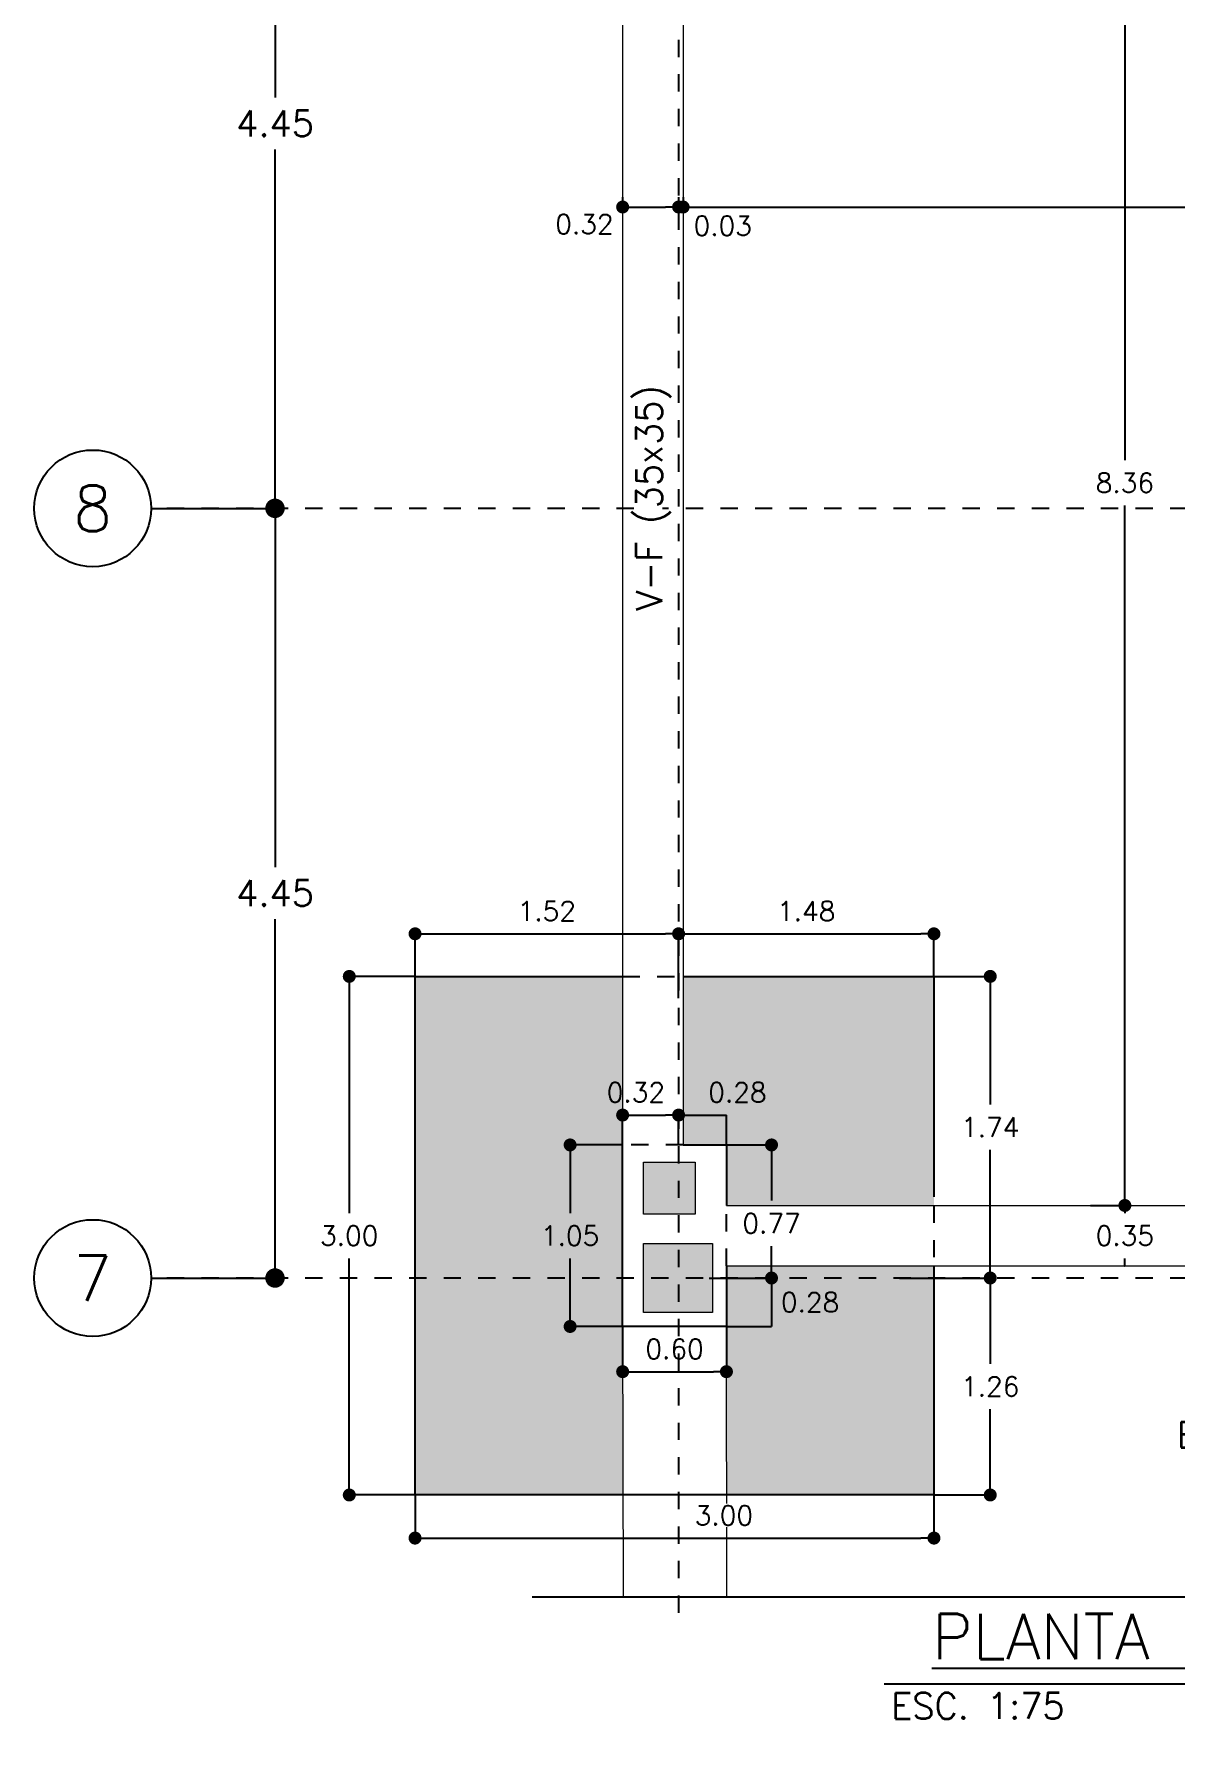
# Model space of a CAD drawing. Header units: millimetres. Extents: x 0 to 197, y -27 to 41.
# Drawn here: x 25.71 to 32.31, y -3.99 to 5.93 of the extents above; entities that cross this region are included whole.
import ezdxf
from ezdxf.enums import TextEntityAlignment as Align

# ---------------------------------------------------------------- set-up
doc = ezdxf.new("R2010")
doc.units = ezdxf.units.MM
doc.header["$LTSCALE"] = 0.01
doc.header["$PDMODE"] = 3
doc.linetypes.add('DASHDOT', pattern=[1, 0.5, -0.25, 0, -0.25])
doc.linetypes.add('DASHED2', pattern=[0.375, 0.25, -0.125])
for name, color, linetype in [('FC_CIRCULO DE EJES', 3, 'Continuous'), ('FC_COTAS', 1, 'Continuous'), ('FC_COTAS @ 75', 1, 'Continuous'), ('FC_COTAS EJES', 1, 'Continuous'), ('FC_COTAS EJES @ 75', 1, 'Continuous'), ('FC_EJES', 1, 'DASHDOT'), ('FC_HATCH COLUMNAS', 253, 'Continuous'), ('FC_HATCH ZAPATAS', 254, 'Continuous'), ('FC_LINEA CORTE', 1, 'Continuous'), ('FC_PEDESTAL', 4, 'Continuous'), ('FC_PROYECCION', 6, 'DASHED2'), ('FC_R-140', 2, 'Continuous'), ('FC_R-175', 5, 'Continuous'), ('FC_R-200', 5, 'Continuous'), ('FC_R-80', 11, 'Continuous'), ('FC_R-80 @ 50', 11, 'Continuous'), ('FC_R-80 @ 75', 11, 'Continuous'), ('FC_REVISION', 32, 'Continuous'), ('FC_ZAPATAS', 3, 'Continuous')]:
    doc.layers.add(name, color=color, linetype=linetype)
doc.layers.add('FC_COLUMNAS', color=5, linetype='Continuous', lineweight=15)
doc.layers.add('FC_VIGAS', color=2, linetype='Continuous', lineweight=0)
doc.styles.add('FC_TEXT', font='romans.shx', dxfattribs={"height": 0.002})
doc.styles.add('FC_TEXT1', font='romans.shx')
doc.dimstyles.new('FC_COTAS', dxfattribs={"dimtxt": 0.0015, "dimasz": 0.001, "dimexe": 0, "dimexo": 0, "dimgap": 0.001, "dimtad": 1, "dimtih": 1, "dimtoh": 1, "dimzin": 0, "dimdsep": 46, "dimtxsty": 'FC_TEXT1', "dimblk": 'DOT', "dimcen": 0.09, "dimclrd": 256, "dimclre": 256, "dimclrt": 256, "dimadec": 0, "dimazin": 0, "dimtfac": 1, "dimtix": 1, "dimtmove": 2, "dimatfit": 3, "dimfxl": 1.002, "dimtolj": 1, "dimtzin": 0, "dimlwd": -1, "dimarcsym": 0})
doc.dimstyles.new('FC_COTAS EJES', dxfattribs={"dimtxt": 0.002, "dimasz": 0.0015, "dimexe": 0, "dimexo": 0, "dimgap": 0.001, "dimtad": 1, "dimtih": 1, "dimtoh": 1, "dimzin": 0, "dimdsep": 46, "dimtxsty": 'FC_TEXT1', "dimblk": 'DOT', "dimcen": 0.09, "dimclrd": 256, "dimclre": 256, "dimclrt": 256, "dimadec": 0, "dimazin": 0, "dimtfac": 1, "dimtix": 1, "dimtmove": 2, "dimatfit": 3, "dimfxl": 1.002, "dimtolj": 1, "dimtzin": 0, "dimlwd": -1, "dimarcsym": 0})

# ---------------------------------------------------------------- blocks, each defined once
blk = doc.blocks.new('*U83')
at = {"layer": 'FC_R-140', "color": 4, "ltscale": 1.5}
blk.add_lwpolyline([(-0.00703, -0.00507), (0.00677, -0.00507)], dxfattribs=at)
at = {"layer": 'FC_R-200', "color": 4, "ltscale": 1.5}
blk.add_lwpolyline([(-0.03052, 0), (0.03052, 0)], dxfattribs=at)
at = {"layer": 'FC_R-140', "ltscale": 1.5, "style": 'FC_TEXT1'}
blk.add_attdef('%%UNIVEL', text='', height=0.0025, dxfattribs=at).set_placement((0, -0.00242), align=Align.MIDDLE_CENTER)
at = {"layer": 'FC_R-200', "ltscale": 1.5, "style": 'FC_TEXT1'}
blk.add_attdef('%%UTÍTULO', text='', height=0.0035, dxfattribs=at).set_placement((0, 0.00366), align=Align.MIDDLE_CENTER)
at = {"layer": 'FC_R-80', "ltscale": 1.5, "style": 'FC_TEXT1'}
blk.add_attdef('ESCALA', text='', height=0.002, dxfattribs=at).set_placement((-0.02999, -0.0017), align=Align.MIDDLE_LEFT)
blk = doc.blocks.new('FC_B_Eje')
at = {"layer": 'FC_CIRCULO DE EJES', "ltscale": 1.5}
blk.add_circle((0, 0), 0.0045, dxfattribs=at)
at = {"ltscale": 1.5, "style": 'FC_TEXT1'}
blk.add_attdef('EJE', text='', height=0.0035, dxfattribs=at).set_placement((0, 0), align=Align.MIDDLE_CENTER)
blk = doc.blocks.new('_Dot')
at = {"color": 0, "linetype": 'ByBlock', "lineweight": -2}
blk.add_line((-0.5, 0), (-1, 0), dxfattribs=at)
at = {"color": 0, "linetype": 'ByBlock', "const_width": 0.5}
blk.add_lwpolyline([(-0.25, 0, 1), (0.25, 0, 1)], format="xyb", close=True, dxfattribs=at)
blk = doc.blocks.new('*D373')
at = {"layer": 'Defpoints', "color": 0, "ltscale": 0.6, "transparency": 16777216}
for p in [(242.6784, -80.4948), (242.6784, -84.9473), (243.395, -84.9473)]:
    blk.add_point(p, dxfattribs=at)
at = {"layer": 'FC_COTAS EJES', "lineweight": -2, "ltscale": 0.6, "transparency": 16777216}
for p, q in [((242.6784, -80.4948), (243.395, -80.4948)), ((242.6784, -84.9473), (243.395, -84.9473))]:
    blk.add_line(p, q, dxfattribs=at)
at = {"layer": 'FC_COTAS EJES', "ltscale": 0.6, "transparency": 16777216}
for p, q in [((243.395, -80.6073), (243.395, -82.571)), ((243.395, -84.8348), (243.395, -82.871))]:
    blk.add_line(p, q, dxfattribs=at)
at = {"layer": 'FC_COTAS EJES', "ltscale": 0.6, "transparency": 16777216, "xscale": 0.1125, "yscale": 0.1125, "zscale": 0.1125}
for p, rotation in [((243.395, -80.4948), 90), ((243.395, -84.9473), 270)]:
    blk.add_blockref('_Dot', p, dxfattribs=dict(at, rotation=rotation))
at = {"layer": 'FC_COTAS EJES', "ltscale": 0.6, "transparency": 16777216, "insert": (243.395, -82.721), "char_height": 0.15, "attachment_point": 5, "style": 'FC_TEXT1'}
blk.add_mtext('\\A1;4.45', dxfattribs=at)
blk = doc.blocks.new('*D374')
at = {"layer": 'Defpoints', "color": 0, "ltscale": 0.6, "transparency": 16777216}
for p in [(242.6784, -84.9473), (242.6784, -89.3998), (243.395, -89.3998)]:
    blk.add_point(p, dxfattribs=at)
at = {"layer": 'FC_COTAS EJES', "lineweight": -2, "ltscale": 0.6, "transparency": 16777216}
for p, q in [((242.6784, -84.9473), (243.395, -84.9473)), ((242.6784, -89.3998), (243.395, -89.3998))]:
    blk.add_line(p, q, dxfattribs=at)
at = {"layer": 'FC_COTAS EJES', "ltscale": 0.6, "transparency": 16777216}
for p, q in [((243.395, -85.0598), (243.395, -87.0235)), ((243.395, -89.2873), (243.395, -87.3235))]:
    blk.add_line(p, q, dxfattribs=at)
at = {"layer": 'FC_COTAS EJES', "ltscale": 0.6, "transparency": 16777216, "xscale": 0.1125, "yscale": 0.1125, "zscale": 0.1125}
for p, rotation in [((243.395, -84.9473), 90), ((243.395, -89.3998), 270)]:
    blk.add_blockref('_Dot', p, dxfattribs=dict(at, rotation=rotation))
at = {"layer": 'FC_COTAS EJES', "ltscale": 0.6, "transparency": 16777216, "insert": (243.395, -87.1735), "char_height": 0.15, "attachment_point": 5, "style": 'FC_TEXT1'}
blk.add_mtext('\\A1;4.45', dxfattribs=at)
blk = doc.blocks.new('FC_B_Columnas E5')
at = {"layer": 'FC_HATCH COLUMNAS', "ltscale": 1.5}
h = blk.add_hatch(color=256, dxfattribs=at)
h.dxf.hatch_style = 1
h.paths.add_polyline_path([(245.5247, -53.5798), (245.8247, -53.5798), (245.8247, -53.8798), (245.5247, -53.8798)])
h.paths.add_polyline_path([(253.0047, -53.5798), (253.3047, -53.5798), (253.3047, -53.8798), (253.0047, -53.8798)])
h.paths.add_polyline_path([(253.0047, -88.7298), (253.3047, -88.7298), (253.3047, -89.0298), (253.0047, -89.0298)])
h.paths.add_polyline_path([(245.5247, -88.7298), (245.8247, -88.7298), (245.8247, -89.0298), (245.5247, -89.0298)])
h.paths.add_polyline_path([(245.5247, -62.4848), (245.8247, -62.4848), (245.8247, -62.7848), (245.5247, -62.7848)])
h.paths.add_polyline_path([(245.5247, -71.3898), (245.8247, -71.3898), (245.8247, -71.6898), (245.5247, -71.6898)])
h.paths.add_polyline_path([(245.5247, -80.2949), (245.8247, -80.2949), (245.8247, -80.5949), (245.5247, -80.5949)])
h.paths.add_polyline_path([(253.0047, -62.4848), (253.3047, -62.4848), (253.3047, -62.7848), (253.0047, -62.7848)])
h.paths.add_polyline_path([(253.0047, -71.3898), (253.3047, -71.3898), (253.3047, -71.6898), (253.0047, -71.6898)])
h.paths.add_polyline_path([(253.0047, -80.2949), (253.3047, -80.2949), (253.3047, -80.5949), (253.0047, -80.5949)])
at = {"layer": 'FC_COLUMNAS', "ltscale": 0.6}
blk.add_lwpolyline([(245.5247, -88.7298), (245.8247, -88.7298), (245.8247, -89.0298), (245.5247, -89.0298)], close=True, dxfattribs=at)
blk = doc.blocks.new('*D375')
at = {"layer": 'Defpoints', "color": 0, "ltscale": 0.6, "transparency": 16777216}
for p in [(29.1143, -0.4951), (28.8108, -1.5451), (29.1143, -1.5451)]:
    blk.add_point(p, dxfattribs=at)
at = {"layer": 'FC_COTAS', "lineweight": -2, "ltscale": 0.6, "transparency": 16777216}
for p, q in [((29.1143, -0.4951), (28.8108, -0.4951)), ((29.1143, -1.5451), (28.8108, -1.5451))]:
    blk.add_line(p, q, dxfattribs=at)
at = {"layer": 'FC_COTAS', "ltscale": 0.6, "transparency": 16777216}
for p, q in [((28.8108, -0.5701), (28.8108, -0.8888)), ((28.8108, -1.4701), (28.8108, -1.1513))]:
    blk.add_line(p, q, dxfattribs=at)
at = {"layer": 'FC_COTAS', "ltscale": 0.6, "transparency": 16777216, "xscale": 0.075, "yscale": 0.075, "zscale": 0.075}
for p, rotation in [((28.8108, -0.4951), 90), ((28.8108, -1.5451), 270)]:
    blk.add_blockref('_Dot', p, dxfattribs=dict(at, rotation=rotation))
at = {"layer": 'FC_COTAS', "ltscale": 0.6, "transparency": 16777216, "insert": (28.8108, -1.0201), "char_height": 0.1125, "attachment_point": 5, "style": 'FC_TEXT1'}
blk.add_mtext('\\A1;1.05', dxfattribs=at)
blk = doc.blocks.new('*D363')
at = {"layer": 'Defpoints', "color": 0, "ltscale": 0.6, "transparency": 16777216}
for p in [(29.1143, -1.5451), (29.7143, -1.5451), (29.7143, -1.8067)]:
    blk.add_point(p, dxfattribs=at)
at = {"layer": 'FC_COTAS', "lineweight": -2, "ltscale": 0.6, "transparency": 16777216}
for p, q in [((29.1143, -1.5451), (29.1143, -1.8067)), ((29.7143, -1.5451), (29.7143, -1.8067))]:
    blk.add_line(p, q, dxfattribs=at)
at = {"layer": 'FC_COTAS', "ltscale": 0.6, "transparency": 16777216}
blk.add_line((29.1893, -1.8067), (29.6393, -1.8067), dxfattribs=at)
at = {"layer": 'FC_COTAS', "ltscale": 0.6, "transparency": 16777216, "xscale": 0.075, "yscale": 0.075, "zscale": 0.075, "rotation": 180}
blk.add_blockref('_Dot', (29.1143, -1.8067), dxfattribs=at)
at = {"layer": 'FC_COTAS', "ltscale": 0.6, "transparency": 16777216, "xscale": 0.075, "yscale": 0.075, "zscale": 0.075}
blk.add_blockref('_Dot', (29.7143, -1.8067), dxfattribs=at)
at = {"layer": 'FC_COTAS', "ltscale": 0.6, "transparency": 16777216, "insert": (29.4143, -1.6755), "char_height": 0.1125, "attachment_point": 5, "style": 'FC_TEXT1'}
blk.add_mtext('\\A1;0.60', dxfattribs=at)
blk = doc.blocks.new('*D335')
at = {"layer": 'Defpoints', "color": 0, "ltscale": 0.6, "transparency": 16777216}
for p in [(29.4378, -0.3223), (29.1143, -0.4951), (29.4378, -0.4951)]:
    blk.add_point(p, dxfattribs=at)
at = {"layer": 'FC_COTAS', "lineweight": -2, "ltscale": 0.6, "transparency": 16777216}
for p, q in [((29.1143, -0.4951), (29.1143, -0.3223)), ((29.4378, -0.4951), (29.4378, -0.3223))]:
    blk.add_line(p, q, dxfattribs=at)
at = {"layer": 'FC_COTAS', "ltscale": 0.6, "transparency": 16777216}
blk.add_line((29.1893, -0.3223), (29.3628, -0.3223), dxfattribs=at)
at = {"layer": 'FC_COTAS', "ltscale": 0.6, "transparency": 16777216, "xscale": 0.075, "yscale": 0.075, "zscale": 0.075, "rotation": 180}
blk.add_blockref('_Dot', (29.1143, -0.3223), dxfattribs=at)
at = {"layer": 'FC_COTAS', "ltscale": 0.6, "transparency": 16777216, "xscale": 0.075, "yscale": 0.075, "zscale": 0.075}
blk.add_blockref('_Dot', (29.4378, -0.3223), dxfattribs=at)
at = {"layer": 'FC_COTAS', "ltscale": 0.6, "transparency": 16777216, "insert": (29.1912, -0.191), "char_height": 0.1125, "attachment_point": 5, "style": 'FC_TEXT1'}
blk.add_mtext('\\A1;0.32', dxfattribs=at)
blk = doc.blocks.new('*D357')
at = {"layer": 'Defpoints', "color": 0, "ltscale": 0.6, "transparency": 16777216}
for p in [(29.7143, -0.4951), (29.7143, -1.2649), (29.9751, -1.2649)]:
    blk.add_point(p, dxfattribs=at)
at = {"layer": 'FC_COTAS', "lineweight": -2, "ltscale": 0.6, "transparency": 16777216}
for p, q in [((29.7143, -0.4951), (29.9751, -0.4951)), ((29.7143, -1.2649), (29.9751, -1.2649))]:
    blk.add_line(p, q, dxfattribs=at)
at = {"layer": 'FC_COTAS', "ltscale": 0.6, "transparency": 16777216}
for p, q in [((29.9751, -0.5701), (29.9751, -0.8174)), ((29.9751, -1.1899), (29.9751, -1.0799))]:
    blk.add_line(p, q, dxfattribs=at)
at = {"layer": 'FC_COTAS', "ltscale": 0.6, "transparency": 16777216, "xscale": 0.075, "yscale": 0.075, "zscale": 0.075}
for p, rotation in [((29.9751, -0.4951), 90), ((29.9751, -1.2649), 270)]:
    blk.add_blockref('_Dot', p, dxfattribs=dict(at, rotation=rotation))
at = {"layer": 'FC_COTAS', "ltscale": 0.6, "transparency": 16777216, "insert": (29.9751, -0.9487), "char_height": 0.1125, "attachment_point": 5, "style": 'FC_TEXT1'}
blk.add_mtext('\\A1;0.77', dxfattribs=at)
blk = doc.blocks.new('*D336')
at = {"layer": 'Defpoints', "color": 0, "ltscale": 0.6, "transparency": 16777216}
for p in [(29.6143, -1.2649), (29.7143, -1.5451), (29.9751, -1.5451)]:
    blk.add_point(p, dxfattribs=at)
at = {"layer": 'FC_COTAS', "lineweight": -2, "ltscale": 0.6, "transparency": 16777216}
for p, q in [((29.6143, -1.2649), (29.9751, -1.2649)), ((29.7143, -1.5451), (29.9751, -1.5451))]:
    blk.add_line(p, q, dxfattribs=at)
at = {"layer": 'FC_COTAS', "ltscale": 0.6, "transparency": 16777216}
blk.add_line((29.9751, -1.2649), (29.9751, -1.5451), dxfattribs=at)
at = {"layer": 'FC_COTAS', "ltscale": 0.6, "transparency": 16777216, "insert": (30.1979, -1.405), "char_height": 0.1125, "attachment_point": 5, "style": 'FC_TEXT1'}
blk.add_mtext('\\A1;0.28', dxfattribs=at)
blk = doc.blocks.new('*D337')
at = {"layer": 'Defpoints', "color": 0, "ltscale": 0.6, "transparency": 16777216}
for p in [(29.7143, -0.3223), (29.4378, -0.4951), (29.7143, -0.4951)]:
    blk.add_point(p, dxfattribs=at)
at = {"layer": 'FC_COTAS', "lineweight": -2, "ltscale": 0.6, "transparency": 16777216}
for p, q in [((29.4378, -0.4951), (29.4378, -0.3223)), ((29.7143, -0.4951), (29.7143, -0.3223))]:
    blk.add_line(p, q, dxfattribs=at)
at = {"layer": 'FC_COTAS', "ltscale": 0.6, "transparency": 16777216}
blk.add_line((29.4378, -0.3223), (29.7143, -0.3223), dxfattribs=at)
at = {"layer": 'FC_COTAS', "ltscale": 0.6, "transparency": 16777216, "insert": (29.7778, -0.191), "char_height": 0.1125, "attachment_point": 5, "style": 'FC_TEXT1'}
blk.add_mtext('\\A1;0.28', dxfattribs=at)
blk = doc.blocks.new('*D262')
at = {"layer": 'Defpoints', "color": 0, "ltscale": 0.6, "transparency": 16777216}
for p in [(31.7734, 7.5149), (31.8198, -0.8451), (32.018, -0.8451)]:
    blk.add_point(p, dxfattribs=at)
at = {"layer": 'FC_COTAS', "lineweight": -2, "ltscale": 0.6, "transparency": 16777216}
for p, q in [((31.7734, 7.5149), (32.018, 7.5149)), ((31.8198, -0.8451), (32.018, -0.8451))]:
    blk.add_line(p, q, dxfattribs=at)
at = {"layer": 'FC_COTAS', "ltscale": 0.6, "transparency": 16777216}
for p, q in [((32.018, 7.4399), (32.018, 3.4662)), ((32.018, -0.7701), (32.018, 3.2037))]:
    blk.add_line(p, q, dxfattribs=at)
at = {"layer": 'FC_COTAS', "ltscale": 0.6, "transparency": 16777216, "xscale": 0.075, "yscale": 0.075, "zscale": 0.075}
for p, rotation in [((32.018, 7.5149), 90), ((32.018, -0.8451), 270)]:
    blk.add_blockref('_Dot', p, dxfattribs=dict(at, rotation=rotation))
at = {"layer": 'FC_COTAS', "ltscale": 0.6, "transparency": 16777216, "insert": (32.018, 3.3349), "char_height": 0.1125, "attachment_point": 5, "style": 'FC_TEXT1'}
blk.add_mtext('\\A1;8.36', dxfattribs=at)
blk = doc.blocks.new('*D356')
at = {"layer": 'Defpoints', "color": 0, "ltscale": 0.6, "transparency": 16777216}
for p in [(31.8198, -0.8451), (32.015, -1.1951), (32.018, -1.1951)]:
    blk.add_point(p, dxfattribs=at)
at = {"layer": 'FC_COTAS', "lineweight": -2, "ltscale": 0.6, "transparency": 16777216}
for p, q in [((31.8198, -0.8451), (32.018, -0.8451)), ((32.015, -1.1951), (32.018, -1.1951))]:
    blk.add_line(p, q, dxfattribs=at)
at = {"layer": 'FC_COTAS', "ltscale": 0.6, "transparency": 16777216}
for p, q in [((32.018, -0.8451), (32.018, -0.8888)), ((32.018, -1.1951), (32.018, -1.1513))]:
    blk.add_line(p, q, dxfattribs=at)
at = {"layer": 'FC_COTAS', "ltscale": 0.6, "transparency": 16777216, "insert": (32.018, -1.0201), "char_height": 0.1125, "attachment_point": 5, "style": 'FC_TEXT1'}
blk.add_mtext('\\A1;0.35', dxfattribs=at)
blk = doc.blocks.new('*D271')
at = {"layer": 'Defpoints', "color": 0, "ltscale": 0.6, "transparency": 16777216}
for p in [(29.1143, 4.987), (29.4378, 4.987), (29.4378, 4.9306)]:
    blk.add_point(p, dxfattribs=at)
at = {"layer": 'FC_COTAS', "lineweight": -2, "ltscale": 0.6, "transparency": 16777216}
for p, q in [((29.1143, 4.987), (29.1143, 4.9306)), ((29.4378, 4.987), (29.4378, 4.9306))]:
    blk.add_line(p, q, dxfattribs=at)
at = {"layer": 'FC_COTAS', "ltscale": 0.6, "transparency": 16777216}
blk.add_line((29.1893, 4.9306), (29.3628, 4.9306), dxfattribs=at)
at = {"layer": 'FC_COTAS', "ltscale": 0.6, "transparency": 16777216, "xscale": 0.075, "yscale": 0.075, "zscale": 0.075, "rotation": 180}
blk.add_blockref('_Dot', (29.1143, 4.9306), dxfattribs=at)
at = {"layer": 'FC_COTAS', "ltscale": 0.6, "transparency": 16777216, "xscale": 0.075, "yscale": 0.075, "zscale": 0.075}
blk.add_blockref('_Dot', (29.4378, 4.9306), dxfattribs=at)
at = {"layer": 'FC_COTAS', "ltscale": 0.6, "transparency": 16777216, "insert": (28.8933, 4.8314), "char_height": 0.1125, "attachment_point": 5, "style": 'FC_TEXT1'}
blk.add_mtext('\\A1;0.32', dxfattribs=at)
blk = doc.blocks.new('*D273')
at = {"layer": 'Defpoints', "color": 0, "ltscale": 0.6, "transparency": 16777216}
for p in [(29.4643, 4.9881), (36.7843, 5.0072), (36.7843, 4.9306)]:
    blk.add_point(p, dxfattribs=at)
at = {"layer": 'FC_COTAS', "lineweight": -2, "ltscale": 0.6, "transparency": 16777216}
for p, q in [((29.4643, 4.9881), (29.4643, 4.9306)), ((36.7843, 5.0072), (36.7843, 4.9306))]:
    blk.add_line(p, q, dxfattribs=at)
at = {"layer": 'FC_COTAS', "ltscale": 0.6, "transparency": 16777216}
blk.add_line((29.5393, 4.9306), (36.7093, 4.9306), dxfattribs=at)
at = {"layer": 'FC_COTAS', "ltscale": 0.6, "transparency": 16777216, "xscale": 0.075, "yscale": 0.075, "zscale": 0.075, "rotation": 180}
blk.add_blockref('_Dot', (29.4643, 4.9306), dxfattribs=at)
at = {"layer": 'FC_COTAS', "ltscale": 0.6, "transparency": 16777216, "xscale": 0.075, "yscale": 0.075, "zscale": 0.075}
blk.add_blockref('_Dot', (36.7843, 4.9306), dxfattribs=at)
at = {"layer": 'FC_COTAS', "ltscale": 0.6, "transparency": 16777216, "insert": (33.1243, 5.0618), "char_height": 0.1125, "attachment_point": 5, "style": 'FC_TEXT1'}
blk.add_mtext('\\A1;7.32', dxfattribs=at)
blk = doc.blocks.new('*D272')
at = {"layer": 'Defpoints', "color": 0, "ltscale": 0.6, "transparency": 16777216}
for p in [(29.4378, 4.987), (29.4643, 4.9881), (29.4643, 4.9306)]:
    blk.add_point(p, dxfattribs=at)
at = {"layer": 'FC_COTAS', "lineweight": -2, "ltscale": 0.6, "transparency": 16777216}
for p, q in [((29.4378, 4.987), (29.4378, 4.9306)), ((29.4643, 4.9881), (29.4643, 4.9306))]:
    blk.add_line(p, q, dxfattribs=at)
at = {"layer": 'FC_COTAS', "ltscale": 0.6, "transparency": 16777216}
blk.add_line((29.4378, 4.9306), (29.4643, 4.9306), dxfattribs=at)
at = {"layer": 'FC_COTAS', "ltscale": 0.6, "transparency": 16777216, "insert": (29.6932, 4.822), "char_height": 0.1125, "attachment_point": 5, "style": 'FC_TEXT1'}
blk.add_mtext('\\A1;0.03', dxfattribs=at)
blk = doc.blocks.new('*D277')
at = {"layer": 'Defpoints', "color": 0, "ltscale": 0.6, "transparency": 16777216}
for p in [(29.4378, 0.7263), (27.9143, 0.4799), (29.4378, 0.4799)]:
    blk.add_point(p, dxfattribs=at)
at = {"layer": 'FC_COTAS', "lineweight": -2, "ltscale": 0.6, "transparency": 16777216}
for p, q in [((27.9143, 0.4799), (27.9143, 0.7263)), ((29.4378, 0.4799), (29.4378, 0.7263))]:
    blk.add_line(p, q, dxfattribs=at)
at = {"layer": 'FC_COTAS', "ltscale": 0.6, "transparency": 16777216}
blk.add_line((27.9893, 0.7263), (29.3628, 0.7263), dxfattribs=at)
at = {"layer": 'FC_COTAS', "ltscale": 0.6, "transparency": 16777216, "xscale": 0.075, "yscale": 0.075, "zscale": 0.075, "rotation": 180}
blk.add_blockref('_Dot', (27.9143, 0.7263), dxfattribs=at)
at = {"layer": 'FC_COTAS', "ltscale": 0.6, "transparency": 16777216, "xscale": 0.075, "yscale": 0.075, "zscale": 0.075}
blk.add_blockref('_Dot', (29.4378, 0.7263), dxfattribs=at)
at = {"layer": 'FC_COTAS', "ltscale": 0.6, "transparency": 16777216, "insert": (28.676, 0.8576), "char_height": 0.1125, "attachment_point": 5, "style": 'FC_TEXT1'}
blk.add_mtext('\\A1;1.52', dxfattribs=at)
blk = doc.blocks.new('*D278')
at = {"layer": 'Defpoints', "color": 0, "ltscale": 0.6, "transparency": 16777216}
for p in [(30.9143, 0.4799), (30.9143, -1.2649), (31.2396, -1.2649)]:
    blk.add_point(p, dxfattribs=at)
at = {"layer": 'FC_COTAS', "lineweight": -2, "ltscale": 0.6, "transparency": 16777216}
for p, q in [((30.9143, 0.4799), (31.2396, 0.4799)), ((30.9143, -1.2649), (31.2396, -1.2649))]:
    blk.add_line(p, q, dxfattribs=at)
at = {"layer": 'FC_COTAS', "ltscale": 0.6, "transparency": 16777216}
for p, q in [((31.2396, 0.4049), (31.2396, -0.2613)), ((31.2396, -1.1899), (31.2396, -0.5238))]:
    blk.add_line(p, q, dxfattribs=at)
at = {"layer": 'FC_COTAS', "ltscale": 0.6, "transparency": 16777216, "xscale": 0.075, "yscale": 0.075, "zscale": 0.075}
for p, rotation in [((31.2396, 0.4799), 90), ((31.2396, -1.2649), 270)]:
    blk.add_blockref('_Dot', p, dxfattribs=dict(at, rotation=rotation))
at = {"layer": 'FC_COTAS', "ltscale": 0.6, "transparency": 16777216, "insert": (31.2396, -0.3925), "char_height": 0.1125, "attachment_point": 5, "style": 'FC_TEXT1'}
blk.add_mtext('\\A1;1.74', dxfattribs=at)
blk = doc.blocks.new('*D276')
at = {"layer": 'Defpoints', "color": 0, "ltscale": 0.6, "transparency": 16777216}
for p in [(27.9143, -2.5201), (30.9143, -2.5201), (30.9143, -2.7694)]:
    blk.add_point(p, dxfattribs=at)
at = {"layer": 'FC_COTAS', "lineweight": -2, "ltscale": 0.6, "transparency": 16777216}
for p, q in [((27.9143, -2.5201), (27.9143, -2.7694)), ((30.9143, -2.5201), (30.9143, -2.7694))]:
    blk.add_line(p, q, dxfattribs=at)
at = {"layer": 'FC_COTAS', "ltscale": 0.6, "transparency": 16777216}
blk.add_line((27.9893, -2.7694), (30.8393, -2.7694), dxfattribs=at)
at = {"layer": 'FC_COTAS', "ltscale": 0.6, "transparency": 16777216, "xscale": 0.075, "yscale": 0.075, "zscale": 0.075, "rotation": 180}
blk.add_blockref('_Dot', (27.9143, -2.7694), dxfattribs=at)
at = {"layer": 'FC_COTAS', "ltscale": 0.6, "transparency": 16777216, "xscale": 0.075, "yscale": 0.075, "zscale": 0.075}
blk.add_blockref('_Dot', (30.9143, -2.7694), dxfattribs=at)
at = {"layer": 'FC_COTAS', "ltscale": 0.6, "transparency": 16777216, "insert": (29.6997, -2.6382), "char_height": 0.1125, "attachment_point": 5, "style": 'FC_TEXT1', "bg_fill": 3, "box_fill_scale": 1.1, "bg_fill_color": 256, "bg_fill_true_color": 13158600, "bg_fill_transparency": 0}
blk.add_mtext('\\A1;3.00', dxfattribs=at)
blk = doc.blocks.new('*D275')
at = {"layer": 'Defpoints', "color": 0, "ltscale": 0.6, "transparency": 16777216}
for p in [(27.9143, 0.4799), (27.534, -2.5201), (27.9143, -2.5201)]:
    blk.add_point(p, dxfattribs=at)
at = {"layer": 'FC_COTAS', "lineweight": -2, "ltscale": 0.6, "transparency": 16777216}
for p, q in [((27.9143, 0.4799), (27.534, 0.4799)), ((27.9143, -2.5201), (27.534, -2.5201))]:
    blk.add_line(p, q, dxfattribs=at)
at = {"layer": 'FC_COTAS', "ltscale": 0.6, "transparency": 16777216}
for p, q in [((27.534, 0.4049), (27.534, -0.8888)), ((27.534, -2.4451), (27.534, -1.1513))]:
    blk.add_line(p, q, dxfattribs=at)
at = {"layer": 'FC_COTAS', "ltscale": 0.6, "transparency": 16777216, "xscale": 0.075, "yscale": 0.075, "zscale": 0.075}
for p, rotation in [((27.534, 0.4799), 90), ((27.534, -2.5201), 270)]:
    blk.add_blockref('_Dot', p, dxfattribs=dict(at, rotation=rotation))
at = {"layer": 'FC_COTAS', "ltscale": 0.6, "transparency": 16777216, "insert": (27.534, -1.0201), "char_height": 0.1125, "attachment_point": 5, "style": 'FC_TEXT1'}
blk.add_mtext('\\A1;3.00', dxfattribs=at)
blk = doc.blocks.new('*D279')
at = {"layer": 'Defpoints', "color": 0, "ltscale": 0.6, "transparency": 16777216}
for p in [(30.7143, -1.2649), (30.9143, -2.5201), (31.2396, -2.5201)]:
    blk.add_point(p, dxfattribs=at)
at = {"layer": 'FC_COTAS', "lineweight": -2, "ltscale": 0.6, "transparency": 16777216}
for p, q in [((30.7143, -1.2649), (31.2396, -1.2649)), ((30.9143, -2.5201), (31.2396, -2.5201))]:
    blk.add_line(p, q, dxfattribs=at)
at = {"layer": 'FC_COTAS', "ltscale": 0.6, "transparency": 16777216}
for p, q in [((31.2396, -1.3399), (31.2396, -1.7613)), ((31.2396, -2.4451), (31.2396, -2.0238))]:
    blk.add_line(p, q, dxfattribs=at)
at = {"layer": 'FC_COTAS', "ltscale": 0.6, "transparency": 16777216, "xscale": 0.075, "yscale": 0.075, "zscale": 0.075}
for p, rotation in [((31.2396, -1.2649), 90), ((31.2396, -2.5201), 270)]:
    blk.add_blockref('_Dot', p, dxfattribs=dict(at, rotation=rotation))
at = {"layer": 'FC_COTAS', "ltscale": 0.6, "transparency": 16777216, "insert": (31.2396, -1.8925), "char_height": 0.1125, "attachment_point": 5, "style": 'FC_TEXT1'}
blk.add_mtext('\\A1;1.26', dxfattribs=at)
blk = doc.blocks.new('*D354')
at = {"layer": 'Defpoints', "color": 0, "ltscale": 0.6, "transparency": 16777216}
for p in [(30.9143, 0.7263), (30.9143, 0.4799), (29.4378, 0.3546)]:
    blk.add_point(p, dxfattribs=at)
at = {"layer": 'FC_COTAS', "lineweight": -2, "ltscale": 0.6, "transparency": 16777216}
for p, q in [((29.4378, 0.3546), (29.4378, 0.7263)), ((30.9143, 0.4799), (30.9143, 0.7263))]:
    blk.add_line(p, q, dxfattribs=at)
at = {"layer": 'FC_COTAS', "ltscale": 0.6, "transparency": 16777216}
blk.add_line((29.5128, 0.7263), (30.8393, 0.7263), dxfattribs=at)
at = {"layer": 'FC_COTAS', "ltscale": 0.6, "transparency": 16777216, "xscale": 0.075, "yscale": 0.075, "zscale": 0.075, "rotation": 180}
blk.add_blockref('_Dot', (29.4378, 0.7263), dxfattribs=at)
at = {"layer": 'FC_COTAS', "ltscale": 0.6, "transparency": 16777216, "xscale": 0.075, "yscale": 0.075, "zscale": 0.075}
blk.add_blockref('_Dot', (30.9143, 0.7263), dxfattribs=at)
at = {"layer": 'FC_COTAS', "ltscale": 0.6, "transparency": 16777216, "insert": (30.176, 0.8576), "char_height": 0.1125, "attachment_point": 5, "style": 'FC_TEXT1'}
blk.add_mtext('\\A1;1.48', dxfattribs=at)
blk = doc.blocks.new('*U358')
at = {"layer": 'FC_LINEA CORTE'}
blk.add_lwpolyline([(-0.045015, 0), (-0.000675, 0), (-0.000675, -0.001575), (0.000675, 0.001575), (0.000675, 0), (0.045015, 0)], dxfattribs=at)
blk = doc.blocks.new('FC_B_Estructura 6')
at = {"layer": 'FC_HATCH COLUMNAS', "ltscale": 0.6}
h = blk.add_hatch(color=256, dxfattribs=at)
h.dxf.hatch_style = 1
h.paths.add_polyline_path([(7.78, 0), (7.38, 0), (7.38, -0.4), (7.78, -0.4)])
h.paths.add_polyline_path([(0.4, 0), (0, 0), (0, -0.4), (0.4, -0.4)])
at = {"layer": 'FC_COLUMNAS', "color": 252, "ltscale": 0.6}
for points in [[(0, 0), (0.4, 0), (0.4, -0.4), (0, -0.4)], [(7.38, 0), (7.78, 0), (7.78, -0.4), (7.38, -0.4)]]:
    blk.add_lwpolyline(points, close=True, dxfattribs=at)
at = {"layer": 'FC_VIGAS', "color": 252, "ltscale": 0.6}
for p, q in [((-0.12, -0.4802), (-0.1173, -2.0451)), ((0.4827, -2.0451), (0.48, -0.4802)), ((7.2973, -2.0451), (7.3, -0.4802)), ((7.9, -0.4802), (7.8973, -2.0451))]:
    blk.add_line(p, q, dxfattribs=at)
at = {"layer": 'FC_R-80 @ 50', "insert": (3.788, -1.3045), "char_height": 0.1, "width": 0.972429, "attachment_point": 5, "style": 'FC_TEXT', "bg_fill": 2}
blk.add_mtext('Estructura 6', dxfattribs=at)
at = {"layer": 'FC_R-80 @ 75', "insert": (3.7171, -1.106), "char_height": 0.15, "width": 1.480071, "attachment_point": 5, "style": 'FC_TEXT', "bg_fill": 2}
blk.add_mtext('Estructura 6', dxfattribs=at)
blk = doc.blocks.new('FC_B_Ejes E5')
at = {"layer": 'FC_EJES', "ltscale": 0.6}
for p, q in [((245.7281, -51.0366), (245.7281, -91.387)), ((255.8702, -84.9473), (242.6784, -84.9473)), ((255.8702, -89.3998), (242.6784, -89.3998))]:
    blk.add_line(p, q, dxfattribs=at)
at = {"layer": 'FC_R-175'}
ref = blk.add_blockref('FC_B_Eje', (242.3409, -84.9473), dxfattribs=dict(at, xscale=75, yscale=75, zscale=75))
ref.add_attrib('EJE', '8', dxfattribs={"layer": '0', "color": 0, "ltscale": 1.5, "height": 0.2625, "style": 'FC_TEXT1'}).set_placement((242.3409, -84.9473), align=Align.MIDDLE_CENTER)
ref = blk.add_blockref('FC_B_Eje', (242.3409, -89.3998), dxfattribs=dict(at, xscale=75, yscale=75, zscale=75))
ref.add_attrib('EJE', '7', dxfattribs={"layer": '0', "color": 0, "ltscale": 1.5, "height": 0.2625, "style": 'FC_TEXT1'}).set_placement((242.3409, -89.3998), align=Align.MIDDLE_CENTER)
at = {"layer": 'FC_COTAS EJES @ 75', "ltscale": 0.6}
for base, p1, p2, picture, middle in [((243.395, -84.9473), (242.6784, -80.4948), (242.6784, -84.9473), '*D373', (243.395, -82.721)), ((243.395, -89.3998), (242.6784, -84.9473), (242.6784, -89.3998), '*D374', (243.395, -87.1735))]:
    dim = blk.add_linear_dim(base=base, p1=p1, p2=p2, angle=90, dimstyle='FC_COTAS EJES', override={"dimscale": 75, "dimtix": 1, "dimtofl": 1, "dimtmove": 2, "dimatfit": 3}, dxfattribs=at)
    dim.commit()
    dim.dimension.update_dxf_attribs({"geometry": picture, "text_midpoint": middle})

msp = doc.modelspace()

# ---------------------------------------------------------------- hatches: boundary and pattern name
at = {"layer": 'FC_HATCH ZAPATAS', "ltscale": 0.6}
h = msp.add_hatch(color=256, dxfattribs=at)
h.dxf.hatch_style = 1
h.paths.add_polyline_path([(29.1143, 0.4799), (27.9143, 0.4799), (27.9143, -1.2649), (29.1143, -1.2649), (29.1143, -0.4951)])
h.paths.add_polyline_path([(30.9143, 0.4799), (29.4643, 0.4799), (29.4643, -0.4951), (29.7143, -0.4951), (29.7143, -0.7951), (29.7143, -0.8451), (30.9143, -0.8451), (30.9143, -0.7949)])
h.paths.add_polyline_path([(29.1143, -2.5201), (29.1143, -1.5451), (29.1143, -1.2649), (27.9143, -1.2649), (27.9143, -2.5201)])
h.paths.add_polyline_path([(29.7143, -1.5451), (29.7176, -1.5451), (29.7176, -2.5201), (30.9143, -2.5201), (30.9143, -1.1951), (29.7143, -1.1951)])

# ---------------------------------------------------------------- linework, layer by layer
at = {"layer": 'FC_PEDESTAL', "ltscale": 0.6}
msp.add_lwpolyline([(29.4643, -0.4951), (29.7143, -0.4951), (29.7143, -0.8451)], dxfattribs=at)
at = {"layer": 'FC_PROYECCION', "ltscale": 0.6}
for points in [[(29.1143, 0.4799), (29.4643, 0.4799)], [(29.4643, -0.4951), (29.1143, -0.4951)]]:
    msp.add_lwpolyline(points, dxfattribs=at)
at = {"layer": 'FC_VIGAS', "ltscale": 0.6}
for points in [[(29.1143, 7.4399), (29.1143, -0.4951)], [(29.4643, 7.4399), (29.4643, -0.4951)], [(29.7143, -0.8451), (36.5343, -0.8451)]]:
    msp.add_lwpolyline(points, dxfattribs=at)
at = {"layer": 'FC_ZAPATAS', "ltscale": 0.6}
msp.add_lwpolyline([(29.4643, 0.4799), (30.9143, 0.4799), (30.9143, -0.7951)], dxfattribs=at)

# ---------------------------------------------------------------- block references
at = {"layer": 'FC_COTAS'}
msp.add_blockref('FC_B_Columnas E5', (-216.2904, 88.1348), dxfattribs=at)

# ---------------------------------------------------------------- dimensions: what is measured, and where the dimension line sits
at = {"layer": 'FC_COTAS @ 75', "ltscale": 0.6}
dim = msp.add_linear_dim(base=(32.018, -0.8451), p1=(31.7734, 7.5149), p2=(31.8198, -0.8451), angle=90, dimstyle='FC_COTAS', override={"dimscale": 75, "dimtix": 1, "dimtofl": 1, "dimtmove": 2, "dimatfit": 3}, dxfattribs=at)
dim.commit()
dim.dimension.update_dxf_attribs({"geometry": '*D262', "text_midpoint": (32.018, 3.3349)})
for base, p1, p2, picture, middle in [((36.7843, 4.9306), (29.4643, 4.9881), (36.7843, 5.0072), '*D273', (33.1243, 5.0618)), ((29.4378, 0.7263), (27.9143, 0.4799), (29.4378, 0.4799), '*D277', (28.676, 0.8576)), ((30.9143, 0.7263), (29.4378, 0.3546), (30.9143, 0.4799), '*D354', (30.176, 0.8576))]:
    dim = msp.add_linear_dim(base=base, p1=p1, p2=p2, dimstyle='FC_COTAS', override={"dimscale": 75, "dimtix": 1, "dimtofl": 1, "dimtmove": 2, "dimatfit": 3}, dxfattribs=at)
    dim.commit()
    dim.dimension.update_dxf_attribs({"geometry": picture, "text_midpoint": middle})
for base, p1, p2, picture, middle in [((29.4378, 4.9306), (29.1143, 4.987), (29.4378, 4.987), '*D271', (28.8933, 4.8314)), ((29.4643, 4.9306), (29.4378, 4.987), (29.4643, 4.9881), '*D272', (29.6932, 4.822)), ((29.4378, -0.3223), (29.1143, -0.4951), (29.4378, -0.4951), '*D335', (29.1912, -0.191)), ((29.7143, -0.3223), (29.4378, -0.4951), (29.7143, -0.4951), '*D337', (29.7778, -0.191))]:
    dim = msp.add_linear_dim(base=base, p1=p1, p2=p2, dimstyle='FC_COTAS', override={"dimscale": 75, "dimtix": 1, "dimtofl": 1, "dimtmove": 2, "dimatfit": 3}, dxfattribs=at)
    dim.commit()
    dim.dimension.update_dxf_attribs({"geometry": picture, "text_midpoint": middle, "dimtype": 128})

# ---------------------------------------------------------------- next in the draw order: block references
at = {"layer": 'FC_REVISION'}
msp.add_blockref('FC_B_Estructura 6', (29.2343, -1.0649), dxfattribs=at)

# ---------------------------------------------------------------- next in the draw order: linework, layer by layer
at = {"layer": 'FC_PEDESTAL', "ltscale": 0.6}
msp.add_lwpolyline([(29.7143, -1.1951), (29.7143, -1.5451), (29.1143, -1.5451), (29.1143, -0.4951)], dxfattribs=at)
at = {"layer": 'FC_PROYECCION', "ltscale": 0.6}
for points in [[(29.7143, -1.1951), (29.7143, -0.8451)], [(30.9143, -0.8451), (30.9143, -1.1951)]]:
    msp.add_lwpolyline(points, dxfattribs=at)
at = {"layer": 'FC_VIGAS', "ltscale": 0.6}
msp.add_lwpolyline([(29.7143, -1.1951), (36.5343, -1.1951)], dxfattribs=at)
at = {"layer": 'FC_ZAPATAS', "ltscale": 0.6}
msp.add_lwpolyline([(30.9143, -1.1951), (30.9143, -2.5201), (27.9143, -2.5201), (27.9143, 0.4799), (29.1143, 0.4799)], dxfattribs=at)

# ---------------------------------------------------------------- next in the draw order: block references
at = {"layer": 'FC_COTAS'}
msp.add_blockref('FC_B_Ejes E5', (-216.2904, 88.1348), dxfattribs=at)
at = {"layer": 'FC_LINEA CORTE', "xscale": 100, "yscale": 100, "zscale": 100}
msp.add_blockref('*U358', (33.0936, -3.11), dxfattribs=at)
at = {"layer": 'FC_R-200', "ltscale": 1.5, "xscale": 75, "yscale": 75, "zscale": 75}
msp.add_blockref('*U83', (32.9161, -3.6129), dxfattribs=at).add_auto_attribs({'%%UTÍTULO': '%%UPLANTA DE FUNDACIÓN', 'ESCALA': 'ESC. 1:75', '%%UNIVEL': '%%UN-0.20'})

# ---------------------------------------------------------------- next in the draw order: dimensions: what is measured, and where the dimension line sits
at = {"layer": 'FC_COTAS @ 75', "ltscale": 0.6}
for base, p1, p2, picture, middle in [((31.2396, -1.2649), (30.9143, 0.4799), (30.9143, -1.2649), '*D278', (31.2396, -0.3925)), ((28.8108, -1.5451), (29.1143, -0.4951), (29.1143, -1.5451), '*D375', (28.8108, -1.0201)), ((32.018, -1.1951), (31.8198, -0.8451), (32.015, -1.1951), '*D356', (32.018, -1.0201))]:
    dim = msp.add_linear_dim(base=base, p1=p1, p2=p2, angle=90, dimstyle='FC_COTAS', override={"dimscale": 75, "dimtix": 1, "dimtofl": 1, "dimtmove": 2, "dimatfit": 3}, dxfattribs=at)
    dim.commit()
    dim.dimension.update_dxf_attribs({"geometry": picture, "text_midpoint": middle})
for base, p1, p2, picture, middle in [((29.9751, -1.2649), (29.7143, -0.4951), (29.7143, -1.2649), '*D357', (29.9751, -0.9487)), ((29.9751, -1.5451), (29.6143, -1.2649), (29.7143, -1.5451), '*D336', (30.1979, -1.405))]:
    dim = msp.add_linear_dim(base=base, p1=p1, p2=p2, angle=90, dimstyle='FC_COTAS', override={"dimscale": 75, "dimtix": 1, "dimtofl": 1, "dimtmove": 2, "dimatfit": 3}, dxfattribs=at)
    dim.commit()
    dim.dimension.update_dxf_attribs({"geometry": picture, "text_midpoint": middle, "dimtype": 128})
dim = msp.add_linear_dim(base=(29.7143, -1.8067), p1=(29.1143, -1.5451), p2=(29.7143, -1.5451), dimstyle='FC_COTAS', override={"dimscale": 75, "dimtix": 1, "dimtofl": 1, "dimtmove": 2, "dimatfit": 3, "dimtfill": 0, "dimtfillclr": 254}, dxfattribs=at)
dim.commit()
dim.dimension.update_dxf_attribs({"geometry": '*D363', "text_midpoint": (29.4143, -1.6755)})

# ---------------------------------------------------------------- next in the draw order: texts
at = {"layer": 'FC_R-80 @ 75', "insert": (29.2931, 3.2491), "char_height": 0.15, "width": 1.480071, "attachment_point": 5, "rotation": 90, "style": 'FC_TEXT', "bg_fill": 3, "box_fill_scale": 1, "bg_fill_color": 256, "bg_fill_transparency": 0}
msp.add_mtext('V-F (35x35)', dxfattribs=at)

# ---------------------------------------------------------------- next in the draw order: dimensions: what is measured, and where the dimension line sits
at = {"layer": 'FC_COTAS @ 75', "ltscale": 0.6}
dim = msp.add_linear_dim(base=(30.9143, -2.7694), p1=(27.9143, -2.5201), p2=(30.9143, -2.5201), dimstyle='FC_COTAS', override={"dimscale": 75, "dimtix": 1, "dimtofl": 1, "dimtmove": 2, "dimatfit": 3, "dimtfill": 1}, dxfattribs=at)
dim.commit()
dim.dimension.update_dxf_attribs({"geometry": '*D276', "text_midpoint": (29.6997, -2.6382), "dimtype": 128})

# ---------------------------------------------------------------- next in the draw order: dimensions: what is measured, and where the dimension line sits
for base, p1, p2, picture, middle in [((27.534, -2.5201), (27.9143, 0.4799), (27.9143, -2.5201), '*D275', (27.534, -1.0201)), ((31.2396, -2.5201), (30.7143, -1.2649), (30.9143, -2.5201), '*D279', (31.2396, -1.8925))]:
    dim = msp.add_linear_dim(base=base, p1=p1, p2=p2, angle=90, dimstyle='FC_COTAS', override={"dimscale": 75, "dimtix": 1, "dimtofl": 1, "dimtmove": 2, "dimatfit": 3}, dxfattribs=at)
    dim.commit()
    dim.dimension.update_dxf_attribs({"geometry": picture, "text_midpoint": middle})

doc.saveas('drawing.dxf')
